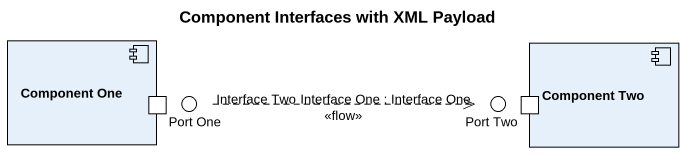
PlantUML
@startuml
title Component Interfaces with XML Payload
component "Component One" as Component_One {
  port "Port One" as Port_One
}
component "Component Two" as Component_Two {
  port "Port Two" as Port_Two
}
() "Interface Two" as Interface_Two
() "Interface One : Interface One" as Interface_One
Interface_Two .right.> Interface_One : <<flow>>
@enduml
